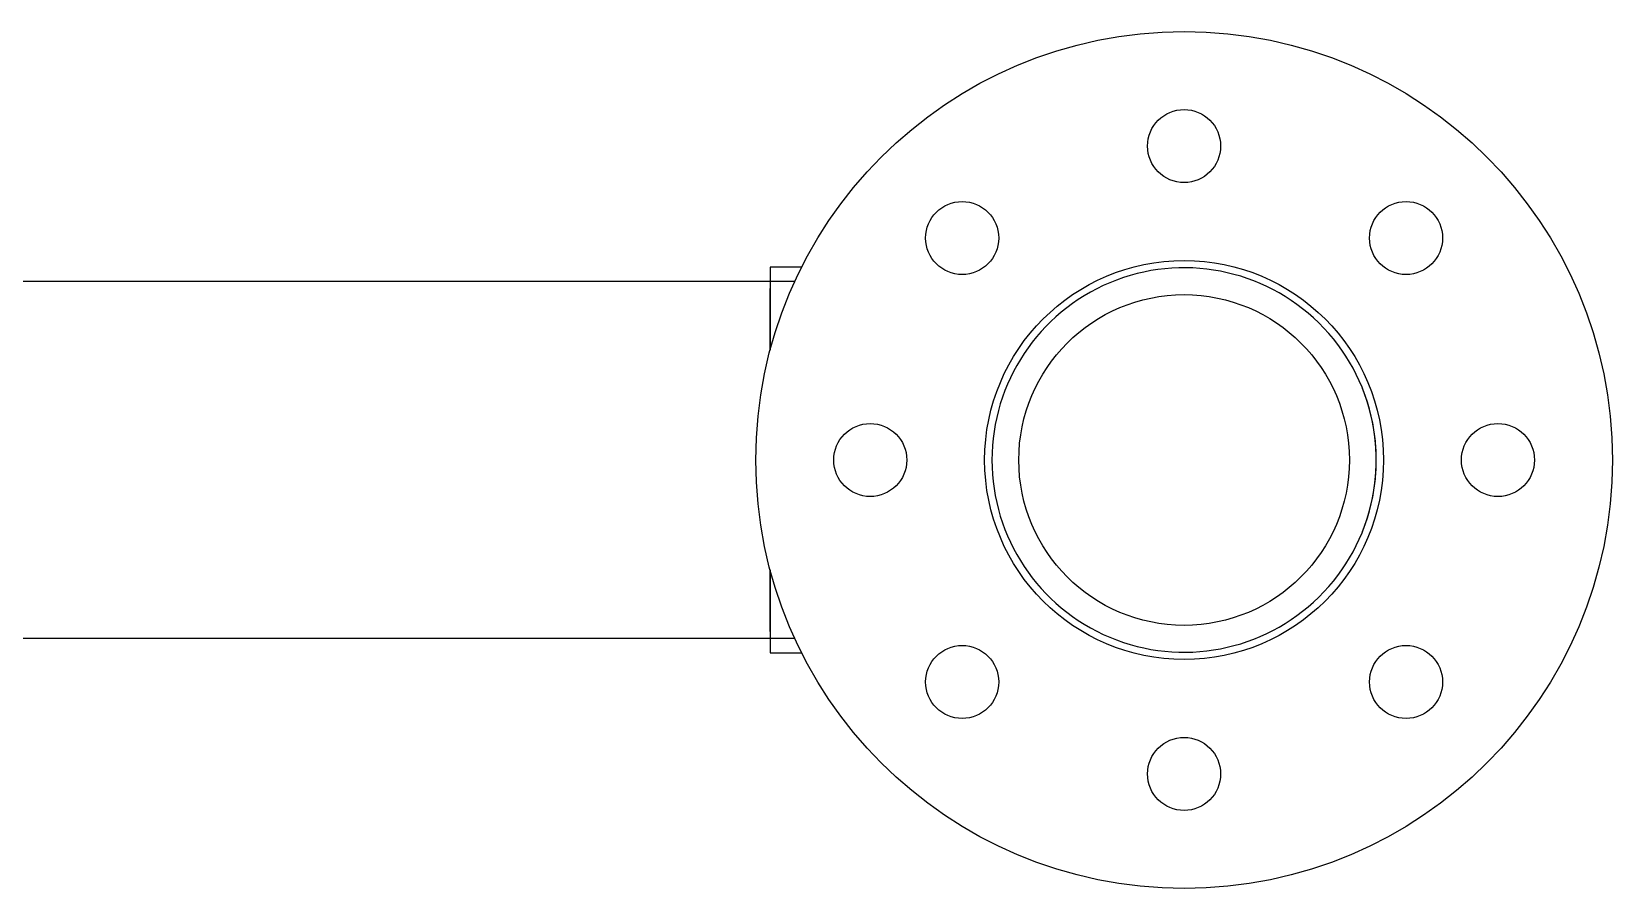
# Model space of a CAD drawing. Header units: inches. Extents: x 3128 to 3569, y 1222 to 1501.
# Drawn here: x 3446.42 to 3460.26, y 1339.33 to 1346.83 of the extents above; entities that cross this region are included whole.
import ezdxf

# ---------------------------------------------------------------- set-up
doc = ezdxf.new("R2010")
doc.units = ezdxf.units.IN
doc.header["$MEASUREMENT"] = 0
doc.layers.add('WDPUMP', color=7, linetype='Continuous')
doc.layers.add('WSPUMP', color=7, linetype='Continuous')

msp = doc.modelspace()

# ---------------------------------------------------------------- linework, layer by layer
at = {"layer": 'WDPUMP', "color": 0, "linetype": 'Continuous'}
for p, q in [((3452.886, 1344.7625), (3452.886, 1344.0352)), ((3453.1622, 1344.7625), (3452.886, 1344.7625)), ((3452.886, 1344.7625), (3452.886, 1344.0352)), ((3453.1622, 1344.7625), (3452.886, 1344.7625)), ((3452.886, 1344.6375), (3445.7839, 1344.6375)), ((3452.886, 1344.0352), (3452.886, 1344.575)), ((3452.886, 1344.0352), (3452.886, 1344.575)), ((3452.886, 1341.575), (3452.886, 1342.1149)), ((3452.886, 1342.1149), (3452.886, 1341.3875)), ((3452.886, 1341.575), (3452.886, 1342.1149)), ((3452.886, 1342.1149), (3452.886, 1341.3875)), ((3452.886, 1341.5125), (3445.7839, 1341.5125)), ((3452.886, 1341.3875), (3453.1622, 1341.3875)), ((3452.886, 1341.3875), (3453.1622, 1341.3875))]:
    msp.add_line(p, q, dxfattribs=at)
for centre, radius in [((3456.511, 1343.075), 3.75), ((3456.511, 1343.075), 3.75), ((3456.511, 1345.8232), 0.3197), ((3454.5678, 1345.0183), 0.3197), ((3458.4543, 1345.0183), 0.3197), ((3456.511, 1343.075), 1.7463), ((3456.511, 1343.075), 1.4475), ((3453.7629, 1343.075), 0.3197), ((3459.2592, 1343.075), 0.3197), ((3454.5678, 1341.1318), 0.3197), ((3458.4543, 1341.1318), 0.3197), ((3456.511, 1340.3269), 0.3197)]:
    msp.add_circle(centre, radius, dxfattribs=at)
for start, end in [(338.21298, 180), (180, 21.78702)]:
    msp.add_arc((3456.511, 1343.075), 1.6827, start, end, dxfattribs=at)
at = {"layer": 'WSPUMP', "color": 0, "linetype": 'Continuous'}
for p, q in [((3452.886, 1344.7625), (3452.886, 1344.0352)), ((3453.1622, 1344.7625), (3452.886, 1344.7625)), ((3452.886, 1344.7625), (3452.886, 1344.0352)), ((3453.1622, 1344.7625), (3452.886, 1344.7625)), ((3453.1021, 1344.6375), (3426.9073, 1344.6375)), ((3452.886, 1344.0352), (3452.886, 1344.575)), ((3452.886, 1344.0352), (3452.886, 1344.575)), ((3452.886, 1341.575), (3452.886, 1342.1149)), ((3452.886, 1342.1149), (3452.886, 1341.3875)), ((3452.886, 1341.575), (3452.886, 1342.1149)), ((3452.886, 1342.1149), (3452.886, 1341.3875)), ((3453.1021, 1341.5125), (3426.9073, 1341.5125)), ((3452.886, 1341.3875), (3453.1622, 1341.3875)), ((3452.886, 1341.3875), (3453.1622, 1341.3875))]:
    msp.add_line(p, q, dxfattribs=at)
for centre, radius in [((3456.511, 1343.075), 3.75), ((3456.511, 1343.075), 3.75), ((3456.511, 1345.8232), 0.3197), ((3454.5678, 1345.0183), 0.3197), ((3458.4543, 1345.0183), 0.3197), ((3456.511, 1343.075), 1.7463), ((3456.511, 1343.075), 1.4475), ((3453.7629, 1343.075), 0.3197), ((3459.2592, 1343.075), 0.3197), ((3454.5678, 1341.1318), 0.3197), ((3458.4543, 1341.1318), 0.3197), ((3456.511, 1340.3269), 0.3197)]:
    msp.add_circle(centre, radius, dxfattribs=at)
for start, end in [(338.21298, 180), (180, 21.78702)]:
    msp.add_arc((3456.511, 1343.075), 1.6827, start, end, dxfattribs=at)

doc.saveas('drawing.dxf')
